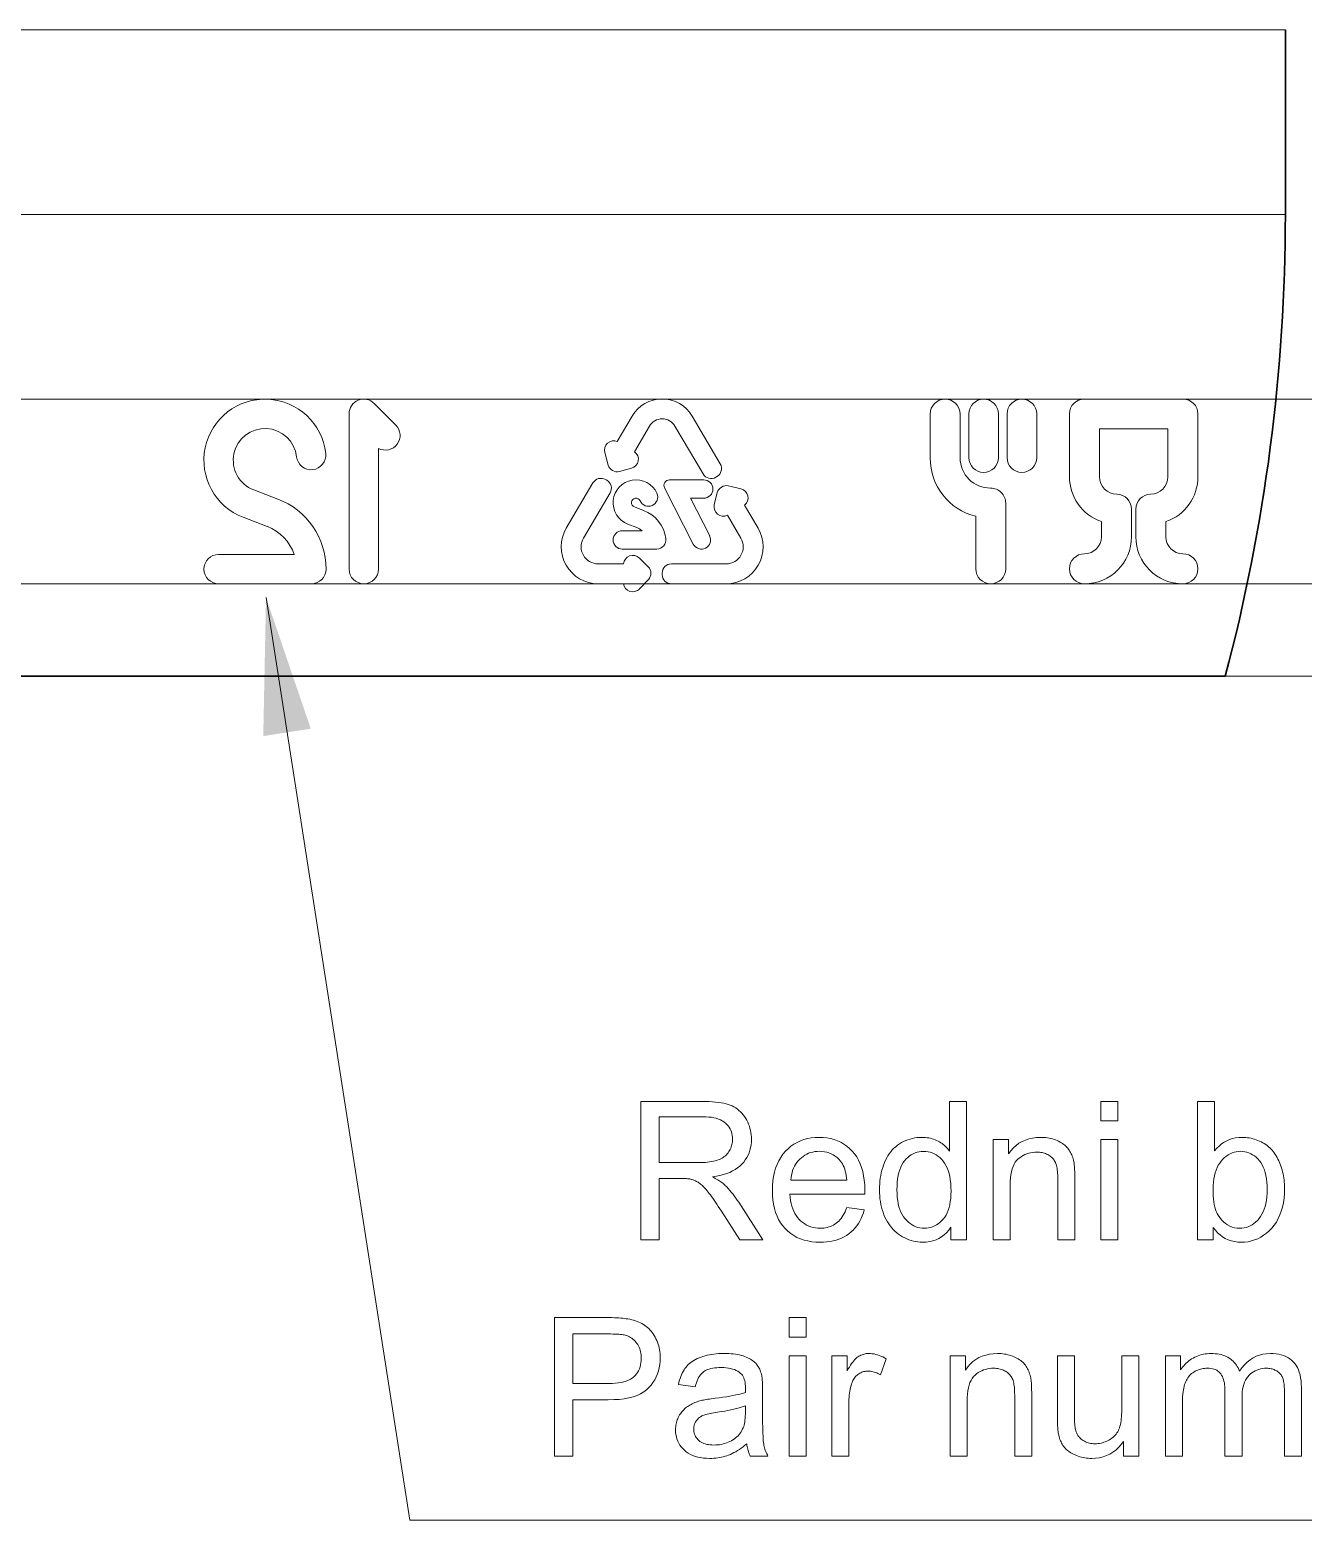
# Model space of a CAD drawing. Extents: x 0 to 297, y 0 to 420.
# Drawn here: x 240.19 to 267.77, y 109.93 to 142.21 of the extents above; entities that cross this region are included whole.
import ezdxf

# ---------------------------------------------------------------- set-up
doc = ezdxf.new("R2010")
doc.units = 0

msp = doc.modelspace()

# ---------------------------------------------------------------- linework, layer by layer
at = {"color": 7, "lineweight": 13}
for p, q in [((263.143, 142.208), (198.038, 142.208)), ((263.143, 138.208), (198.038, 138.208)), ((208.903, 134.208), (270.316, 134.208)), ((199.509, 130.208), (271.429, 130.208))]:
    msp.add_line(p, q, dxfattribs=at)
at = {"color": 7, "lineweight": 13, "ltscale": 0.10612}
for p, q in [((267.388, 142.208), (263.143, 142.208)), ((267.388, 138.208), (263.143, 138.208))]:
    msp.add_line(p, q, dxfattribs=at)
at = {"color": 7, "lineweight": 30, "ltscale": 0.1}
msp.add_line((267.388, 138.208), (267.388, 142.208), dxfattribs=at)
at = {"color": 7, "lineweight": 13, "ltscale": 0.016542}
msp.add_line((247.654, 134.115), (248.122, 133.647), dxfattribs=at)
at = {"color": 7, "lineweight": 13, "ltscale": 0.026785}
for p in [(263.032, 134.208), (265.175, 134.208)]:
    msp.add_line(p, (264.103, 134.208), dxfattribs=at)
at = {"color": 7, "lineweight": 13, "ltscale": 0.084102}
msp.add_line((247.111, 130.526), (247.111, 133.89), dxfattribs=at)
at = {"color": 7, "lineweight": 13, "ltscale": 0.016057}
msp.add_line((252.918, 133.288), (253.243, 133.842), dxfattribs=at)
at = {"color": 7, "lineweight": 13, "ltscale": 0.030061}
for p, q in [((255.149, 132.806), (254.539, 133.842)), ((254.777, 132.587), (254.167, 133.623))]:
    msp.add_line(p, q, dxfattribs=at)
at = {"color": 7, "lineweight": 13, "ltscale": 0.023697}
msp.add_line((259.695, 133.883), (259.695, 132.935), dxfattribs=at)
at = {"color": 7, "lineweight": 13, "ltscale": 0.023737}
msp.add_line((260.345, 132.934), (260.345, 133.883), dxfattribs=at)
at = {"color": 7, "lineweight": 13, "ltscale": 0.023682}
for p, q in [((260.533, 132.941), (260.533, 133.888)), ((261.174, 132.941), (261.174, 133.888)), ((261.362, 132.941), (261.362, 133.888)), ((262.003, 132.941), (262.003, 133.888))]:
    msp.add_line(p, q, dxfattribs=at)
at = {"color": 7, "lineweight": 13, "ltscale": 0.03401}
for p, q in [((262.712, 133.888), (262.712, 132.528)), ((265.495, 132.528), (265.495, 133.888))]:
    msp.add_line(p, q, dxfattribs=at)
at = {"color": 7, "lineweight": 13, "ltscale": 0.016077}
msp.add_line((253.289, 133.069), (253.615, 133.623), dxfattribs=at)
at = {"color": 7, "lineweight": 13, "ltscale": 0.02588}
for p, q in [((263.362, 132.528), (263.362, 133.563)), ((264.845, 132.528), (264.845, 133.563))]:
    msp.add_line(p, q, dxfattribs=at)
at = {"color": 7, "lineweight": 13, "ltscale": 0.018535}
for q in [(263.362, 133.563), (264.845, 133.563)]:
    msp.add_line((264.103, 133.563), q, dxfattribs=at)
at = {"color": 7, "lineweight": 13, "ltscale": 0.065396}
msp.add_line((247.747, 130.526), (247.747, 133.142), dxfattribs=at)
at = {"color": 7, "lineweight": 13, "ltscale": 0.006993}
msp.add_line((252.647, 133.05), (252.722, 132.781), dxfattribs=at)
at = {"color": 7, "lineweight": 13, "ltscale": 0.00674}
msp.add_line((253.227, 132.71), (252.966, 132.641), dxfattribs=at)
at = {"color": 7, "lineweight": 13, "ltscale": 0.028417}
msp.add_line((251.815, 131.415), (252.391, 132.395), dxfattribs=at)
at = {"color": 7, "lineweight": 13, "ltscale": 0.00077017}
msp.add_line((252.692, 132.45), (252.666, 132.466), dxfattribs=at)
at = {"color": 7, "lineweight": 13, "ltscale": 0.018585}
msp.add_line((254.791, 132.46), (254.048, 132.46), dxfattribs=at)
at = {"color": 7, "lineweight": 13, "ltscale": 0.000737522}
msp.add_line((255.078, 132.532), (255.053, 132.517), dxfattribs=at)
at = {"color": 7, "lineweight": 13, "ltscale": 0.013963}
for p, q in [((245.566, 132.044), (245.044, 132.243)), ((245.339, 131.45), (244.818, 131.649))]:
    msp.add_line(p, q, dxfattribs=at)
at = {"color": 7, "lineweight": 13, "ltscale": 0.028418}
msp.add_line((252.186, 131.197), (252.763, 132.176), dxfattribs=at)
at = {"color": 7, "lineweight": 13, "ltscale": 0.034206}
msp.add_line((253.941, 132.287), (254.565, 131.069), dxfattribs=at)
at = {"color": 7, "lineweight": 13, "ltscale": 0.022791}
msp.add_line((254.504, 132.062), (254.92, 131.25), dxfattribs=at)
at = {"color": 7, "lineweight": 13, "ltscale": 0.007169}
msp.add_line((254.791, 132.062), (254.504, 132.062), dxfattribs=at)
at = {"color": 7, "lineweight": 13, "ltscale": 0.006743}
msp.add_line((255.019, 131.922), (255.085, 132.183), dxfattribs=at)
at = {"color": 7, "lineweight": 13, "ltscale": 0.006992}
msp.add_line((255.598, 132.265), (255.325, 132.329), dxfattribs=at)
at = {"color": 7, "lineweight": 13, "ltscale": 0.005236}
for p, q in [((253.485, 131.798), (253.29, 131.873)), ((253.343, 131.426), (253.148, 131.5))]:
    msp.add_line(p, q, dxfattribs=at)
at = {"color": 7, "lineweight": 13, "ltscale": 0.01442}
msp.add_line((255.968, 131.415), (255.675, 131.912), dxfattribs=at)
at = {"color": 7, "lineweight": 13, "ltscale": 0.035569}
msp.add_line((261.332, 131.956), (261.332, 130.533), dxfattribs=at)
at = {"color": 7, "lineweight": 13, "ltscale": 0.015001}
for p, q in [((264.055, 131.828), (264.055, 131.228)), ((264.152, 131.828), (264.152, 131.228))]:
    msp.add_line(p, q, dxfattribs=at)
at = {"color": 7, "lineweight": 13, "ltscale": 0.014426}
msp.add_line((255.596, 131.197), (255.303, 131.694), dxfattribs=at)
at = {"color": 7, "lineweight": 13, "ltscale": 0.028414}
msp.add_line((260.682, 131.67), (260.682, 130.533), dxfattribs=at)
at = {"color": 7, "lineweight": 13, "ltscale": 0.008167}
for p, q in [((263.405, 131.554), (263.405, 131.228)), ((264.802, 131.554), (264.802, 131.228))]:
    msp.add_line(p, q, dxfattribs=at)
at = {"color": 7, "lineweight": 13, "ltscale": 0.010677}
msp.add_line((253.028, 131.359), (253.455, 131.359), dxfattribs=at)
at = {"color": 7, "lineweight": 13, "ltscale": 0.040952}
msp.add_line((244.285, 130.844), (245.923, 130.844), dxfattribs=at)
at = {"color": 7, "lineweight": 13, "ltscale": 0.018667}
msp.add_line((253.774, 130.96), (253.028, 130.96), dxfattribs=at)
at = {"color": 7, "lineweight": 13, "ltscale": 0.006731}
msp.add_line((253.397, 130.767), (253.588, 130.577), dxfattribs=at)
at = {"color": 7, "lineweight": 13, "ltscale": 0.013781}
msp.add_line((253.056, 130.639), (252.505, 130.639), dxfattribs=at)
at = {"color": 7, "lineweight": 13, "ltscale": 0.000770187}
msp.add_line((253.891, 130.408), (253.891, 130.439), dxfattribs=at)
at = {"color": 7, "lineweight": 13, "ltscale": 0.029653}
for p, q in [((255.277, 130.639), (254.091, 130.639)), ((255.277, 130.208), (254.091, 130.208))]:
    msp.add_line(p, q, dxfattribs=at)
at = {"color": 7, "lineweight": 13, "ltscale": 0.050214}
msp.add_line((246.293, 130.208), (244.285, 130.208), dxfattribs=at)
at = {"color": 7, "lineweight": 13, "ltscale": 0.013762}
msp.add_line((253.055, 130.208), (252.505, 130.208), dxfattribs=at)
at = {"color": 7, "lineweight": 13, "ltscale": 0.006969}
msp.add_line((253.398, 130.096), (253.591, 130.297), dxfattribs=at)
at = {"color": 7, "lineweight": 30}
msp.add_line((199.338, 128.208), (266.088, 128.208), dxfattribs=at)
at = {"color": 5, "lineweight": 13, "ltscale": 0.328941}
msp.add_line((266.088, 128.208), (279.246, 128.208), dxfattribs=at)
at = {"color": 7, "lineweight": 13}
msp.add_lwpolyline([(245.311, 129.909), (248.425, 109.925), (274.062, 109.925)], dxfattribs=at)
for points in [[(253.426, 115.995), (253.426, 118.995), (254.756, 118.995), (254.835, 118.995), (254.909, 118.992), (254.98, 118.988), (255.047, 118.982), (255.109, 118.975), (255.169, 118.966), (255.224, 118.956), (255.275, 118.944), (255.323, 118.93), (255.366, 118.915), (255.407, 118.897), (255.446, 118.877), (255.484, 118.855), (255.52, 118.83), (255.554, 118.803), (255.587, 118.773), (255.617, 118.741), (255.647, 118.706), (255.674, 118.669), (255.7, 118.629), (255.724, 118.588), (255.745, 118.545), (255.764, 118.502), (255.78, 118.458), (255.793, 118.414), (255.805, 118.368), (255.813, 118.322), (255.82, 118.274), (255.823, 118.226), (255.825, 118.177), (255.823, 118.114), (255.816, 118.053), (255.806, 117.994), (255.792, 117.937), (255.773, 117.883), (255.75, 117.83), (255.723, 117.779), (255.692, 117.73), (255.657, 117.683), (255.618, 117.639), (255.574, 117.596), (255.526, 117.557), (255.474, 117.522), (255.417, 117.489), (255.355, 117.46), (255.289, 117.433), (255.218, 117.41), (255.143, 117.39), (255.064, 117.374), (254.98, 117.36), (255.01, 117.345), (255.04, 117.33), (255.067, 117.315), (255.093, 117.3), (255.118, 117.285), (255.141, 117.27), (255.163, 117.255), (255.183, 117.24), (255.202, 117.226), (255.219, 117.211), (255.254, 117.178), (255.288, 117.144), (255.322, 117.108), (255.355, 117.07), (255.388, 117.031), (255.421, 116.991), (255.453, 116.948), (255.485, 116.904), (255.517, 116.859), (255.548, 116.812), (256.07, 115.995), (255.571, 115.995), (255.174, 116.62), (255.14, 116.672), (255.107, 116.722), (255.075, 116.77), (255.045, 116.815), (255.015, 116.858), (254.987, 116.898), (254.961, 116.936), (254.935, 116.971), (254.911, 117.003), (254.887, 117.033), (254.865, 117.061), (254.843, 117.087), (254.822, 117.111), (254.801, 117.134), (254.781, 117.155), (254.761, 117.174), (254.741, 117.191), (254.722, 117.207), (254.704, 117.221), (254.686, 117.233), (254.668, 117.245), (254.65, 117.255), (254.632, 117.265), (254.614, 117.274), (254.596, 117.282), (254.578, 117.29), (254.56, 117.297), (254.541, 117.303), (254.523, 117.308), (254.505, 117.313), (254.49, 117.316), (254.474, 117.318), (254.457, 117.321), (254.437, 117.322), (254.416, 117.324), (254.393, 117.325), (254.368, 117.326), (254.342, 117.327), (254.314, 117.327), (254.284, 117.328), (253.823, 117.328), (253.823, 115.995)], [(260.141, 115.995), (260.141, 116.27), (260.097, 116.208), (260.05, 116.153), (259.999, 116.105), (259.944, 116.063), (259.885, 116.027), (259.823, 115.998), (259.756, 115.975), (259.685, 115.959), (259.611, 115.949), (259.533, 115.946), (259.481, 115.948), (259.43, 115.952), (259.381, 115.959), (259.332, 115.969), (259.283, 115.982), (259.236, 115.998), (259.189, 116.016), (259.144, 116.038), (259.099, 116.062), (259.055, 116.089), (259.012, 116.119), (258.972, 116.151), (258.933, 116.186), (258.896, 116.222), (258.862, 116.261), (258.829, 116.302), (258.798, 116.346), (258.769, 116.391), (258.742, 116.439), (258.717, 116.49), (258.695, 116.542), (258.674, 116.595), (258.656, 116.651), (258.641, 116.707), (258.627, 116.766), (258.617, 116.825), (258.608, 116.887), (258.602, 116.95), (258.599, 117.014), (258.598, 117.08), (258.599, 117.144), (258.602, 117.208), (258.607, 117.27), (258.615, 117.331), (258.625, 117.39), (258.637, 117.449), (258.651, 117.506), (258.667, 117.562), (258.685, 117.617), (258.706, 117.67), (258.729, 117.722), (258.754, 117.771), (258.781, 117.818), (258.81, 117.863), (258.842, 117.904), (258.875, 117.944), (258.911, 117.981), (258.949, 118.015), (258.989, 118.047), (259.031, 118.077), (259.075, 118.103), (259.12, 118.127), (259.166, 118.149), (259.213, 118.167), (259.261, 118.182), (259.31, 118.195), (259.36, 118.205), (259.411, 118.212), (259.463, 118.216), (259.516, 118.218), (259.555, 118.217), (259.593, 118.214), (259.63, 118.21), (259.667, 118.204), (259.702, 118.197), (259.737, 118.188), (259.77, 118.177), (259.803, 118.165), (259.835, 118.151), (259.866, 118.135), (259.896, 118.118), (259.925, 118.1), (259.953, 118.081), (259.98, 118.061), (260.005, 118.039), (260.03, 118.017), (260.053, 117.994), (260.075, 117.97), (260.096, 117.945), (260.116, 117.919), (260.116, 118.995), (260.482, 118.995), (260.482, 115.995)], [(263.394, 118.572), (263.394, 118.995), (263.763, 118.995), (263.763, 118.572)], [(265.827, 115.995), (265.486, 115.995), (265.486, 118.995), (265.854, 118.995), (265.854, 117.925), (265.902, 117.981), (265.952, 118.03), (266.006, 118.074), (266.061, 118.112), (266.12, 118.145), (266.18, 118.171), (266.244, 118.191), (266.31, 118.206), (266.378, 118.215), (266.45, 118.218), (266.489, 118.217), (266.529, 118.215), (266.568, 118.21), (266.607, 118.205), (266.645, 118.198), (266.682, 118.189), (266.72, 118.178), (266.757, 118.166), (266.793, 118.152), (266.829, 118.137), (266.864, 118.12), (266.898, 118.102), (266.931, 118.083), (266.962, 118.062), (266.992, 118.04), (267.021, 118.016), (267.049, 117.992), (267.075, 117.966), (267.1, 117.938), (267.124, 117.91), (267.146, 117.88), (267.168, 117.849), (267.189, 117.817), (267.208, 117.783), (267.227, 117.748), (267.245, 117.712), (267.261, 117.675), (267.277, 117.637), (267.291, 117.597), (267.305, 117.557), (267.317, 117.515), (267.328, 117.473), (267.338, 117.43), (267.347, 117.387), (267.354, 117.343), (267.36, 117.298), (267.365, 117.253), (267.368, 117.208), (267.37, 117.162), (267.37, 117.115), (267.368, 117.006), (267.359, 116.901), (267.346, 116.802), (267.326, 116.708), (267.301, 116.62), (267.271, 116.536), (267.235, 116.457), (267.194, 116.383), (267.147, 116.315), (267.094, 116.251), (267.038, 116.193), (266.979, 116.141), (266.918, 116.096), (266.855, 116.056), (266.79, 116.022), (266.723, 115.995), (266.653, 115.974), (266.581, 115.958), (266.507, 115.949), (266.431, 115.946), (266.356, 115.949), (266.284, 115.959), (266.215, 115.975), (266.15, 115.998), (266.088, 116.027), (266.029, 116.062), (265.974, 116.104), (265.922, 116.152), (265.873, 116.206), (265.827, 116.268)], [(253.823, 117.671), (254.677, 117.671), (254.73, 117.672), (254.781, 117.674), (254.829, 117.676), (254.875, 117.68), (254.919, 117.685), (254.961, 117.692), (255, 117.699), (255.036, 117.707), (255.07, 117.717), (255.102, 117.728), (255.132, 117.74), (255.161, 117.753), (255.188, 117.767), (255.213, 117.783), (255.237, 117.801), (255.26, 117.819), (255.281, 117.84), (255.301, 117.861), (255.319, 117.884), (255.336, 117.908), (255.351, 117.933), (255.364, 117.958), (255.376, 117.984), (255.387, 118.01), (255.395, 118.037), (255.403, 118.064), (255.408, 118.092), (255.412, 118.12), (255.415, 118.148), (255.415, 118.177), (255.414, 118.219), (255.409, 118.259), (255.402, 118.298), (255.391, 118.335), (255.377, 118.371), (255.36, 118.405), (255.34, 118.438), (255.317, 118.469), (255.29, 118.499), (255.261, 118.527), (255.228, 118.553), (255.192, 118.576), (255.152, 118.597), (255.109, 118.614), (255.062, 118.63), (255.011, 118.642), (254.957, 118.652), (254.899, 118.658), (254.838, 118.662), (254.773, 118.664), (253.823, 118.664)], [(257.887, 116.695), (258.268, 116.648), (258.249, 116.583), (258.226, 116.521), (258.2, 116.461), (258.171, 116.405), (258.14, 116.352), (258.105, 116.302), (258.067, 116.254), (258.026, 116.21), (257.982, 116.169), (257.935, 116.13), (257.884, 116.095), (257.832, 116.064), (257.776, 116.036), (257.718, 116.013), (257.657, 115.992), (257.594, 115.976), (257.527, 115.963), (257.458, 115.954), (257.387, 115.948), (257.312, 115.946), (257.219, 115.949), (257.13, 115.958), (257.044, 115.973), (256.963, 115.993), (256.885, 116.02), (256.811, 116.052), (256.742, 116.09), (256.676, 116.134), (256.614, 116.184), (256.556, 116.24), (256.503, 116.301), (256.456, 116.367), (256.414, 116.437), (256.378, 116.513), (256.347, 116.593), (256.322, 116.677), (256.302, 116.767), (256.288, 116.861), (256.28, 116.96), (256.277, 117.064), (256.28, 117.171), (256.288, 117.273), (256.302, 117.371), (256.322, 117.463), (256.348, 117.551), (256.379, 117.633), (256.415, 117.711), (256.458, 117.784), (256.506, 117.852), (256.559, 117.915), (256.617, 117.972), (256.679, 118.024), (256.744, 118.069), (256.812, 118.109), (256.884, 118.142), (256.959, 118.169), (257.037, 118.19), (257.119, 118.206), (257.204, 118.215), (257.292, 118.218), (257.378, 118.215), (257.46, 118.206), (257.539, 118.191), (257.615, 118.17), (257.688, 118.144), (257.758, 118.111), (257.824, 118.072), (257.887, 118.028), (257.947, 117.977), (258.004, 117.921), (258.057, 117.859), (258.104, 117.793), (258.145, 117.721), (258.181, 117.645), (258.211, 117.564), (258.236, 117.478), (258.255, 117.387), (258.269, 117.292), (258.278, 117.191), (258.28, 117.086), (258.28, 117.079), (258.28, 117.072), (258.28, 117.063), (258.28, 117.055), (258.28, 117.045), (258.28, 117.035), (258.279, 117.024), (258.279, 117.013), (258.279, 117.001), (258.278, 116.988), (256.658, 116.988), (256.663, 116.918), (256.672, 116.851), (256.684, 116.788), (256.7, 116.728), (256.718, 116.672), (256.74, 116.619), (256.765, 116.569), (256.794, 116.522), (256.825, 116.479), (256.86, 116.439), (256.897, 116.403), (256.937, 116.371), (256.978, 116.342), (257.02, 116.318), (257.065, 116.297), (257.111, 116.28), (257.159, 116.266), (257.209, 116.257), (257.261, 116.251), (257.314, 116.249), (257.354, 116.25), (257.393, 116.253), (257.431, 116.259), (257.467, 116.266), (257.502, 116.276), (257.536, 116.287), (257.569, 116.301), (257.601, 116.317), (257.631, 116.335), (257.66, 116.356), (257.688, 116.378), (257.715, 116.403), (257.741, 116.431), (257.765, 116.461), (257.789, 116.494), (257.811, 116.529), (257.832, 116.567), (257.852, 116.607), (257.87, 116.65)], [(261.061, 115.995), (261.061, 118.169), (261.393, 118.169), (261.393, 117.86), (261.443, 117.928), (261.497, 117.989), (261.556, 118.042), (261.618, 118.089), (261.686, 118.128), (261.757, 118.16), (261.832, 118.186), (261.912, 118.203), (261.996, 118.214), (262.085, 118.218), (262.124, 118.217), (262.162, 118.215), (262.2, 118.211), (262.237, 118.206), (262.273, 118.2), (262.309, 118.192), (262.344, 118.183), (262.379, 118.173), (262.413, 118.161), (262.446, 118.147), (262.478, 118.133), (262.508, 118.117), (262.537, 118.101), (262.564, 118.084), (262.59, 118.066), (262.614, 118.047), (262.636, 118.027), (262.656, 118.006), (262.675, 117.984), (262.692, 117.962), (262.708, 117.939), (262.723, 117.914), (262.737, 117.889), (262.75, 117.863), (262.762, 117.837), (262.773, 117.809), (262.783, 117.78), (262.792, 117.751), (262.8, 117.721), (262.807, 117.69), (262.811, 117.668), (262.814, 117.643), (262.817, 117.615), (262.82, 117.583), (262.822, 117.549), (262.824, 117.512), (262.826, 117.471), (262.827, 117.428), (262.827, 117.381), (262.827, 117.332), (262.827, 115.995), (262.459, 115.995), (262.459, 117.317), (262.459, 117.361), (262.457, 117.403), (262.455, 117.442), (262.452, 117.479), (262.448, 117.514), (262.444, 117.547), (262.438, 117.577), (262.432, 117.605), (262.424, 117.631), (262.416, 117.654), (262.407, 117.676), (262.396, 117.697), (262.384, 117.717), (262.371, 117.736), (262.357, 117.754), (262.341, 117.772), (262.323, 117.788), (262.305, 117.804), (262.285, 117.818), (262.264, 117.832), (262.241, 117.845), (262.218, 117.856), (262.195, 117.866), (262.17, 117.875), (262.145, 117.882), (262.119, 117.888), (262.092, 117.893), (262.064, 117.896), (262.036, 117.898), (262.007, 117.898), (261.96, 117.897), (261.915, 117.893), (261.871, 117.885), (261.829, 117.875), (261.788, 117.861), (261.748, 117.845), (261.709, 117.825), (261.672, 117.803), (261.635, 117.777), (261.601, 117.749), (261.568, 117.717), (261.539, 117.679), (261.513, 117.635), (261.491, 117.587), (261.472, 117.533), (261.457, 117.473), (261.445, 117.409), (261.437, 117.339), (261.431, 117.263), (261.43, 117.182), (261.43, 115.995)], [(263.394, 115.995), (263.394, 118.169), (263.763, 118.169), (263.763, 115.995)], [(256.678, 117.291), (257.892, 117.291), (257.886, 117.344), (257.878, 117.395), (257.869, 117.443), (257.857, 117.488), (257.844, 117.531), (257.83, 117.57), (257.813, 117.607), (257.795, 117.642), (257.774, 117.673), (257.752, 117.702), (257.716, 117.742), (257.678, 117.779), (257.637, 117.811), (257.595, 117.838), (257.55, 117.862), (257.504, 117.881), (257.455, 117.896), (257.404, 117.906), (257.351, 117.913), (257.296, 117.915), (257.246, 117.913), (257.198, 117.908), (257.151, 117.9), (257.106, 117.888), (257.062, 117.872), (257.021, 117.854), (256.98, 117.832), (256.942, 117.806), (256.905, 117.777), (256.869, 117.745), (256.836, 117.71), (256.806, 117.672), (256.78, 117.633), (256.756, 117.591), (256.735, 117.547), (256.717, 117.5), (256.703, 117.451), (256.692, 117.4), (256.683, 117.346)], [(258.976, 117.08), (258.978, 116.999), (258.983, 116.921), (258.992, 116.848), (259.004, 116.78), (259.02, 116.715), (259.039, 116.655), (259.062, 116.599), (259.089, 116.547), (259.119, 116.499), (259.152, 116.456), (259.188, 116.417), (259.225, 116.381), (259.263, 116.35), (259.303, 116.324), (259.344, 116.301), (259.386, 116.282), (259.43, 116.268), (259.474, 116.257), (259.52, 116.251), (259.568, 116.249), (259.615, 116.251), (259.661, 116.257), (259.706, 116.267), (259.749, 116.281), (259.791, 116.298), (259.831, 116.32), (259.87, 116.346), (259.907, 116.375), (259.943, 116.409), (259.978, 116.447), (260.01, 116.488), (260.039, 116.534), (260.064, 116.584), (260.086, 116.638), (260.104, 116.696), (260.12, 116.758), (260.131, 116.825), (260.14, 116.895), (260.145, 116.97), (260.147, 117.049), (260.145, 117.136), (260.14, 117.218), (260.131, 117.296), (260.119, 117.368), (260.104, 117.436), (260.085, 117.499), (260.062, 117.557), (260.037, 117.611), (260.007, 117.66), (259.975, 117.704), (259.94, 117.744), (259.903, 117.779), (259.864, 117.811), (259.824, 117.838), (259.783, 117.861), (259.74, 117.879), (259.695, 117.894), (259.649, 117.904), (259.601, 117.911), (259.551, 117.913), (259.503, 117.911), (259.456, 117.905), (259.411, 117.895), (259.368, 117.881), (259.326, 117.863), (259.286, 117.841), (259.247, 117.815), (259.21, 117.784), (259.175, 117.75), (259.141, 117.712), (259.11, 117.67), (259.082, 117.623), (259.057, 117.571), (259.035, 117.515), (259.017, 117.454), (259.002, 117.388), (258.991, 117.318), (258.983, 117.243), (258.978, 117.164)], [(265.823, 117.098), (265.824, 117.022), (265.828, 116.951), (265.833, 116.883), (265.84, 116.82), (265.85, 116.762), (265.862, 116.707), (265.875, 116.657), (265.891, 116.612), (265.91, 116.571), (265.93, 116.534), (265.966, 116.48), (266.004, 116.431), (266.045, 116.388), (266.089, 116.352), (266.134, 116.32), (266.183, 116.295), (266.233, 116.275), (266.287, 116.26), (266.342, 116.252), (266.4, 116.249), (266.448, 116.251), (266.494, 116.257), (266.539, 116.268), (266.583, 116.283), (266.626, 116.302), (266.667, 116.325), (266.706, 116.352), (266.745, 116.383), (266.782, 116.419), (266.818, 116.459), (266.851, 116.503), (266.881, 116.551), (266.908, 116.603), (266.931, 116.66), (266.95, 116.72), (266.966, 116.785), (266.978, 116.853), (266.987, 116.926), (266.992, 117.003), (266.994, 117.084), (266.992, 117.167), (266.987, 117.245), (266.979, 117.319), (266.967, 117.389), (266.952, 117.454), (266.933, 117.515), (266.911, 117.571), (266.886, 117.622), (266.857, 117.67), (266.825, 117.712), (266.791, 117.751), (266.755, 117.785), (266.717, 117.816), (266.679, 117.842), (266.639, 117.864), (266.597, 117.882), (266.554, 117.897), (266.51, 117.907), (266.464, 117.913), (266.417, 117.915), (266.369, 117.913), (266.323, 117.906), (266.278, 117.896), (266.234, 117.881), (266.192, 117.862), (266.151, 117.839), (266.111, 117.812), (266.072, 117.781), (266.035, 117.745), (265.999, 117.705), (265.966, 117.661), (265.936, 117.614), (265.91, 117.562), (265.887, 117.507), (265.867, 117.449), (265.852, 117.386), (265.839, 117.32), (265.83, 117.25), (265.825, 117.176)], [(251.558, 111.313), (251.558, 114.313), (252.69, 114.313), (252.748, 114.313), (252.803, 114.312), (252.856, 114.311), (252.906, 114.309), (252.953, 114.306), (252.997, 114.303), (253.039, 114.299), (253.077, 114.295), (253.113, 114.29), (253.146, 114.285), (253.189, 114.277), (253.232, 114.267), (253.272, 114.256), (253.311, 114.244), (253.349, 114.231), (253.385, 114.216), (253.42, 114.2), (253.454, 114.183), (253.486, 114.164), (253.516, 114.144), (253.546, 114.123), (253.574, 114.1), (253.601, 114.075), (253.627, 114.048), (253.651, 114.02), (253.675, 113.991), (253.697, 113.959), (253.718, 113.926), (253.738, 113.891), (253.757, 113.855), (253.774, 113.817), (253.79, 113.779), (253.803, 113.74), (253.815, 113.7), (253.825, 113.659), (253.833, 113.618), (253.84, 113.576), (253.844, 113.533), (253.847, 113.49), (253.848, 113.446), (253.845, 113.37), (253.838, 113.297), (253.826, 113.227), (253.809, 113.158), (253.787, 113.092), (253.76, 113.029), (253.729, 112.967), (253.692, 112.909), (253.651, 112.852), (253.604, 112.798), (253.552, 112.748), (253.491, 112.702), (253.423, 112.663), (253.347, 112.628), (253.263, 112.599), (253.171, 112.575), (253.071, 112.557), (252.963, 112.543), (252.848, 112.536), (252.724, 112.533), (251.955, 112.533), (251.955, 111.313)], [(256.639, 113.89), (256.639, 114.313), (257.008, 114.313), (257.008, 113.89)], [(251.955, 112.887), (252.731, 112.887), (252.805, 112.888), (252.876, 112.893), (252.941, 112.9), (253.003, 112.91), (253.06, 112.923), (253.112, 112.938), (253.16, 112.957), (253.203, 112.979), (253.242, 113.003), (253.277, 113.03), (253.308, 113.06), (253.335, 113.092), (253.359, 113.127), (253.38, 113.163), (253.398, 113.203), (253.413, 113.244), (253.424, 113.288), (253.432, 113.334), (253.437, 113.382), (253.439, 113.433), (253.438, 113.47), (253.435, 113.506), (253.43, 113.541), (253.423, 113.575), (253.415, 113.608), (253.404, 113.64), (253.392, 113.67), (253.378, 113.7), (253.362, 113.728), (253.343, 113.756), (253.324, 113.781), (253.303, 113.806), (253.281, 113.828), (253.258, 113.848), (253.233, 113.867), (253.208, 113.884), (253.181, 113.899), (253.153, 113.912), (253.123, 113.923), (253.093, 113.933), (253.071, 113.938), (253.046, 113.942), (253.017, 113.946), (252.985, 113.95), (252.95, 113.953), (252.911, 113.955), (252.869, 113.957), (252.824, 113.958), (252.775, 113.959), (252.722, 113.959), (251.955, 113.959)], [(255.724, 111.581), (255.684, 111.548), (255.643, 111.516), (255.603, 111.486), (255.563, 111.459), (255.524, 111.433), (255.484, 111.409), (255.445, 111.388), (255.407, 111.368), (255.368, 111.351), (255.33, 111.336), (255.292, 111.322), (255.254, 111.31), (255.214, 111.299), (255.175, 111.29), (255.134, 111.282), (255.093, 111.276), (255.052, 111.271), (255.01, 111.267), (254.967, 111.265), (254.924, 111.264), (254.854, 111.266), (254.788, 111.271), (254.724, 111.28), (254.664, 111.292), (254.608, 111.308), (254.554, 111.327), (254.504, 111.35), (254.457, 111.376), (254.414, 111.406), (254.374, 111.439), (254.337, 111.475), (254.305, 111.513), (254.276, 111.553), (254.251, 111.595), (254.23, 111.638), (254.212, 111.684), (254.199, 111.732), (254.189, 111.781), (254.183, 111.833), (254.181, 111.886), (254.182, 111.918), (254.184, 111.949), (254.188, 111.98), (254.193, 112.009), (254.2, 112.039), (254.208, 112.068), (254.217, 112.096), (254.228, 112.124), (254.24, 112.151), (254.254, 112.178), (254.269, 112.204), (254.285, 112.229), (254.302, 112.252), (254.319, 112.275), (254.338, 112.297), (254.357, 112.317), (254.378, 112.337), (254.399, 112.356), (254.421, 112.373), (254.444, 112.39), (254.468, 112.405), (254.493, 112.42), (254.518, 112.434), (254.543, 112.447), (254.569, 112.46), (254.596, 112.471), (254.624, 112.482), (254.652, 112.492), (254.68, 112.502), (254.709, 112.51), (254.732, 112.516), (254.757, 112.522), (254.784, 112.527), (254.814, 112.533), (254.845, 112.539), (254.879, 112.544), (254.915, 112.549), (254.954, 112.555), (254.994, 112.56), (255.037, 112.566), (255.124, 112.576), (255.206, 112.588), (255.283, 112.599), (255.356, 112.611), (255.424, 112.624), (255.487, 112.637), (255.546, 112.65), (255.6, 112.664), (255.649, 112.678), (255.694, 112.692), (255.694, 112.707), (255.694, 112.721), (255.695, 112.733), (255.695, 112.744), (255.695, 112.754), (255.695, 112.763), (255.696, 112.771), (255.696, 112.778), (255.696, 112.784), (255.696, 112.789), (255.695, 112.832), (255.692, 112.873), (255.686, 112.912), (255.679, 112.947), (255.67, 112.981), (255.658, 113.011), (255.645, 113.039), (255.629, 113.064), (255.611, 113.086), (255.591, 113.106), (255.562, 113.13), (255.529, 113.151), (255.494, 113.17), (255.457, 113.186), (255.416, 113.199), (255.373, 113.211), (255.327, 113.219), (255.278, 113.226), (255.226, 113.229), (255.172, 113.231), (255.121, 113.23), (255.073, 113.227), (255.028, 113.222), (254.986, 113.216), (254.946, 113.208), (254.909, 113.198), (254.875, 113.186), (254.843, 113.172), (254.814, 113.157), (254.788, 113.14), (254.764, 113.12), (254.741, 113.098), (254.72, 113.072), (254.699, 113.044), (254.681, 113.014), (254.663, 112.98), (254.646, 112.943), (254.631, 112.904), (254.618, 112.862), (254.605, 112.817), (254.245, 112.866), (254.255, 112.912), (254.267, 112.955), (254.28, 112.997), (254.294, 113.037), (254.31, 113.075), (254.327, 113.112), (254.345, 113.147), (254.364, 113.179), (254.385, 113.211), (254.407, 113.24), (254.43, 113.268), (254.456, 113.294), (254.483, 113.319), (254.513, 113.343), (254.544, 113.366), (254.578, 113.387), (254.613, 113.407), (254.651, 113.426), (254.69, 113.443), (254.732, 113.459), (254.775, 113.473), (254.82, 113.486), (254.866, 113.498), (254.913, 113.508), (254.962, 113.516), (255.012, 113.523), (255.063, 113.529), (255.116, 113.533), (255.17, 113.535), (255.225, 113.536), (255.28, 113.535), (255.332, 113.533), (255.383, 113.53), (255.431, 113.525), (255.477, 113.519), (255.521, 113.512), (255.564, 113.504), (255.604, 113.494), (255.642, 113.483), (255.677, 113.47), (255.711, 113.457), (255.743, 113.443), (255.773, 113.428), (255.802, 113.412), (255.828, 113.396), (255.853, 113.379), (255.876, 113.362), (255.897, 113.344), (255.916, 113.325), (255.933, 113.305), (255.949, 113.285), (255.964, 113.264), (255.978, 113.241), (255.991, 113.218), (256.003, 113.193), (256.014, 113.168), (256.024, 113.141), (256.033, 113.113), (256.041, 113.084), (256.048, 113.055), (256.051, 113.034), (256.054, 113.011), (256.057, 112.985), (256.06, 112.955), (256.062, 112.923), (256.063, 112.887), (256.065, 112.849), (256.065, 112.807), (256.066, 112.763), (256.066, 112.715), (256.066, 112.224), (256.066, 112.125), (256.067, 112.034), (256.068, 111.95), (256.07, 111.873), (256.072, 111.805), (256.075, 111.743), (256.078, 111.69), (256.081, 111.644), (256.085, 111.605), (256.09, 111.574), (256.095, 111.547), (256.101, 111.52), (256.108, 111.494), (256.116, 111.467), (256.125, 111.441), (256.135, 111.415), (256.145, 111.389), (256.157, 111.364), (256.169, 111.338), (256.183, 111.313), (255.798, 111.313), (255.787, 111.337), (255.777, 111.361), (255.767, 111.385), (255.759, 111.411), (255.751, 111.438), (255.744, 111.465), (255.738, 111.493), (255.733, 111.521), (255.728, 111.551)], [(256.639, 111.313), (256.639, 113.486), (257.008, 113.486), (257.008, 111.313)], [(257.564, 111.313), (257.564, 113.486), (257.896, 113.486), (257.896, 113.157), (257.921, 113.202), (257.946, 113.243), (257.97, 113.282), (257.994, 113.317), (258.018, 113.349), (258.041, 113.378), (258.064, 113.404), (258.086, 113.426), (258.108, 113.446), (258.13, 113.462), (258.152, 113.476), (258.174, 113.488), (258.196, 113.5), (258.219, 113.509), (258.243, 113.517), (258.267, 113.524), (258.291, 113.529), (258.316, 113.533), (258.341, 113.535), (258.366, 113.536), (258.404, 113.534), (258.441, 113.531), (258.479, 113.525), (258.516, 113.517), (258.554, 113.506), (258.592, 113.493), (258.63, 113.477), (258.668, 113.46), (258.706, 113.439), (258.745, 113.417), (258.618, 113.075), (258.591, 113.09), (258.564, 113.104), (258.537, 113.116), (258.51, 113.126), (258.483, 113.135), (258.456, 113.142), (258.429, 113.148), (258.402, 113.152), (258.375, 113.154), (258.348, 113.155), (258.324, 113.154), (258.301, 113.152), (258.278, 113.148), (258.255, 113.143), (258.233, 113.137), (258.212, 113.129), (258.191, 113.119), (258.17, 113.108), (258.15, 113.096), (258.131, 113.082), (258.112, 113.067), (258.095, 113.051), (258.078, 113.034), (258.063, 113.015), (258.049, 112.996), (258.035, 112.975), (258.023, 112.953), (258.012, 112.93), (258.003, 112.906), (257.994, 112.881), (257.982, 112.841), (257.972, 112.801), (257.963, 112.76), (257.955, 112.718), (257.948, 112.675), (257.942, 112.632), (257.938, 112.588), (257.935, 112.543), (257.933, 112.497), (257.932, 112.451), (257.932, 111.313)], [(260.128, 111.313), (260.128, 113.486), (260.46, 113.486), (260.46, 113.177), (260.51, 113.246), (260.564, 113.306), (260.623, 113.36), (260.685, 113.407), (260.752, 113.446), (260.824, 113.478), (260.899, 113.503), (260.979, 113.521), (261.063, 113.532), (261.151, 113.536), (261.19, 113.535), (261.229, 113.533), (261.266, 113.529), (261.304, 113.524), (261.34, 113.518), (261.376, 113.51), (261.411, 113.501), (261.445, 113.49), (261.479, 113.478), (261.513, 113.465), (261.545, 113.45), (261.575, 113.435), (261.604, 113.419), (261.631, 113.401), (261.657, 113.383), (261.68, 113.364), (261.703, 113.345), (261.723, 113.324), (261.742, 113.302), (261.759, 113.28), (261.775, 113.256), (261.79, 113.232), (261.804, 113.207), (261.817, 113.181), (261.829, 113.154), (261.84, 113.127), (261.85, 113.098), (261.859, 113.069), (261.867, 113.039), (261.874, 113.008), (261.878, 112.986), (261.881, 112.961), (261.884, 112.932), (261.887, 112.901), (261.889, 112.867), (261.891, 112.83), (261.892, 112.789), (261.893, 112.746), (261.894, 112.699), (261.894, 112.65), (261.894, 111.313), (261.526, 111.313), (261.526, 112.635), (261.525, 112.679), (261.524, 112.721), (261.522, 112.76), (261.519, 112.797), (261.515, 112.832), (261.51, 112.864), (261.505, 112.895), (261.498, 112.923), (261.491, 112.948), (261.483, 112.972), (261.474, 112.994), (261.463, 113.015), (261.451, 113.035), (261.438, 113.054), (261.423, 113.072), (261.407, 113.089), (261.39, 113.106), (261.372, 113.121), (261.352, 113.136), (261.33, 113.15), (261.308, 113.162), (261.285, 113.174), (261.261, 113.184), (261.237, 113.192), (261.212, 113.2), (261.185, 113.206), (261.159, 113.21), (261.131, 113.214), (261.103, 113.216), (261.074, 113.216), (261.027, 113.215), (260.982, 113.21), (260.938, 113.203), (260.896, 113.192), (260.854, 113.179), (260.814, 113.163), (260.776, 113.143), (260.738, 113.121), (260.702, 113.095), (260.667, 113.067), (260.635, 113.034), (260.606, 112.997), (260.58, 112.953), (260.558, 112.905), (260.539, 112.851), (260.524, 112.791), (260.512, 112.726), (260.503, 112.656), (260.498, 112.581), (260.497, 112.5), (260.497, 111.313)], [(263.883, 111.313), (263.883, 111.632), (263.831, 111.562), (263.775, 111.5), (263.715, 111.445), (263.651, 111.397), (263.584, 111.356), (263.513, 111.323), (263.439, 111.297), (263.361, 111.279), (263.279, 111.268), (263.194, 111.264), (263.156, 111.265), (263.118, 111.267), (263.081, 111.271), (263.044, 111.276), (263.008, 111.283), (262.972, 111.291), (262.937, 111.3), (262.902, 111.311), (262.868, 111.324), (262.835, 111.338), (262.802, 111.353), (262.771, 111.369), (262.742, 111.385), (262.715, 111.403), (262.689, 111.421), (262.665, 111.44), (262.643, 111.459), (262.623, 111.48), (262.604, 111.501), (262.587, 111.523), (262.571, 111.546), (262.557, 111.57), (262.543, 111.594), (262.53, 111.62), (262.518, 111.647), (262.507, 111.675), (262.497, 111.704), (262.488, 111.734), (262.48, 111.764), (262.473, 111.796), (262.469, 111.819), (262.465, 111.845), (262.462, 111.873), (262.459, 111.903), (262.457, 111.936), (262.454, 111.972), (262.453, 112.01), (262.452, 112.051), (262.451, 112.094), (262.451, 112.14), (262.451, 113.486), (262.819, 113.486), (262.819, 112.281), (262.819, 112.225), (262.82, 112.173), (262.821, 112.125), (262.823, 112.08), (262.825, 112.04), (262.827, 112.003), (262.83, 111.969), (262.834, 111.94), (262.837, 111.914), (262.842, 111.892), (262.849, 111.864), (262.859, 111.837), (262.87, 111.811), (262.882, 111.786), (262.896, 111.763), (262.911, 111.74), (262.929, 111.72), (262.947, 111.7), (262.967, 111.681), (262.989, 111.664), (263.012, 111.648), (263.036, 111.634), (263.061, 111.622), (263.088, 111.611), (263.115, 111.602), (263.143, 111.595), (263.173, 111.589), (263.203, 111.585), (263.235, 111.582), (263.267, 111.581), (263.3, 111.582), (263.333, 111.585), (263.365, 111.589), (263.397, 111.595), (263.428, 111.603), (263.459, 111.612), (263.489, 111.623), (263.52, 111.636), (263.549, 111.65), (263.578, 111.666), (263.607, 111.684), (263.633, 111.703), (263.658, 111.723), (263.681, 111.744), (263.703, 111.767), (263.722, 111.79), (263.74, 111.815), (263.757, 111.841), (263.771, 111.869), (263.784, 111.897), (263.796, 111.928), (263.806, 111.961), (263.815, 111.997), (263.823, 112.036), (263.829, 112.077), (263.835, 112.121), (263.839, 112.167), (263.842, 112.216), (263.844, 112.268), (263.844, 112.322), (263.844, 113.486), (264.213, 113.486), (264.213, 111.313)], [(264.79, 111.313), (264.79, 113.486), (265.119, 113.486), (265.119, 113.182), (265.141, 113.213), (265.163, 113.243), (265.187, 113.272), (265.212, 113.299), (265.239, 113.326), (265.266, 113.351), (265.296, 113.374), (265.326, 113.397), (265.358, 113.418), (265.392, 113.438), (265.426, 113.457), (265.461, 113.473), (265.498, 113.488), (265.535, 113.501), (265.573, 113.511), (265.612, 113.52), (265.652, 113.527), (265.693, 113.532), (265.735, 113.535), (265.778, 113.536), (265.826, 113.535), (265.871, 113.532), (265.915, 113.527), (265.958, 113.52), (265.998, 113.511), (266.037, 113.5), (266.074, 113.486), (266.109, 113.471), (266.143, 113.454), (266.174, 113.435), (266.204, 113.414), (266.232, 113.392), (266.259, 113.368), (266.283, 113.342), (266.306, 113.315), (266.327, 113.286), (266.346, 113.256), (266.363, 113.224), (266.379, 113.19), (266.392, 113.155), (266.445, 113.227), (266.502, 113.292), (266.561, 113.349), (266.623, 113.399), (266.689, 113.44), (266.758, 113.475), (266.829, 113.501), (266.904, 113.52), (266.982, 113.532), (267.063, 113.536), (267.127, 113.534), (267.187, 113.528), (267.244, 113.519), (267.298, 113.507), (267.349, 113.491), (267.398, 113.471), (267.443, 113.448), (267.485, 113.421), (267.524, 113.391), (267.561, 113.357), (267.594, 113.319), (267.623, 113.277), (267.649, 113.232), (267.672, 113.182), (267.691, 113.129), (267.707, 113.072), (267.719, 113.011), (267.728, 112.946), (267.733, 112.878), (267.735, 112.805), (267.735, 111.313), (267.368, 111.313), (267.368, 112.682), (267.368, 112.725), (267.367, 112.766), (267.365, 112.804), (267.363, 112.839), (267.359, 112.872), (267.355, 112.903), (267.351, 112.931), (267.345, 112.957), (267.339, 112.98), (267.333, 113), (267.325, 113.02), (267.316, 113.038), (267.306, 113.055), (267.295, 113.072), (267.282, 113.088), (267.269, 113.103), (267.254, 113.118), (267.238, 113.132), (267.221, 113.145), (267.203, 113.157), (267.183, 113.168), (267.164, 113.178), (267.143, 113.187), (267.122, 113.195), (267.1, 113.202), (267.078, 113.207), (267.055, 113.211), (267.031, 113.214), (267.007, 113.216), (266.982, 113.216), (266.937, 113.215), (266.893, 113.21), (266.851, 113.203), (266.811, 113.192), (266.772, 113.178), (266.735, 113.161), (266.699, 113.142), (266.665, 113.119), (266.632, 113.093), (266.601, 113.064), (266.572, 113.032), (266.546, 112.996), (266.524, 112.956), (266.504, 112.913), (266.487, 112.866), (266.474, 112.815), (266.463, 112.761), (266.456, 112.703), (266.451, 112.641), (266.45, 112.576), (266.45, 111.313), (266.081, 111.313), (266.081, 112.725), (266.08, 112.773), (266.078, 112.819), (266.073, 112.862), (266.067, 112.902), (266.059, 112.94), (266.049, 112.976), (266.037, 113.009), (266.024, 113.04), (266.008, 113.068), (265.991, 113.094), (265.972, 113.117), (265.951, 113.138), (265.927, 113.156), (265.901, 113.172), (265.872, 113.186), (265.842, 113.197), (265.809, 113.205), (265.774, 113.211), (265.736, 113.215), (265.696, 113.216), (265.666, 113.216), (265.635, 113.213), (265.605, 113.209), (265.576, 113.203), (265.547, 113.196), (265.518, 113.187), (265.49, 113.176), (265.463, 113.164), (265.436, 113.15), (265.409, 113.135), (265.383, 113.117), (265.359, 113.099), (265.336, 113.079), (265.315, 113.057), (265.295, 113.034), (265.277, 113.009), (265.26, 112.983), (265.244, 112.955), (265.23, 112.926), (265.218, 112.895), (265.206, 112.862), (265.196, 112.826), (265.187, 112.788), (265.18, 112.747), (265.173, 112.703), (265.168, 112.656), (265.164, 112.606), (265.161, 112.554), (265.159, 112.499), (265.158, 112.441), (265.158, 111.313)], [(255.694, 112.404), (255.652, 112.388), (255.605, 112.372), (255.555, 112.357), (255.501, 112.342), (255.443, 112.328), (255.381, 112.315), (255.315, 112.301), (255.245, 112.289), (255.17, 112.277), (255.092, 112.265), (255.048, 112.258), (255.007, 112.251), (254.968, 112.244), (254.932, 112.237), (254.898, 112.23), (254.867, 112.223), (254.839, 112.215), (254.814, 112.207), (254.791, 112.199), (254.771, 112.191), (254.752, 112.183), (254.735, 112.173), (254.718, 112.163), (254.702, 112.152), (254.687, 112.141), (254.673, 112.128), (254.66, 112.115), (254.648, 112.101), (254.636, 112.087), (254.626, 112.071), (254.616, 112.055), (254.607, 112.039), (254.599, 112.023), (254.593, 112.006), (254.587, 111.988), (254.583, 111.971), (254.579, 111.953), (254.576, 111.934), (254.575, 111.916), (254.574, 111.896), (254.575, 111.867), (254.579, 111.839), (254.584, 111.812), (254.592, 111.786), (254.602, 111.761), (254.615, 111.737), (254.629, 111.714), (254.646, 111.692), (254.665, 111.671), (254.686, 111.651), (254.709, 111.632), (254.735, 111.616), (254.762, 111.601), (254.792, 111.588), (254.823, 111.577), (254.857, 111.568), (254.893, 111.562), (254.93, 111.557), (254.97, 111.554), (255.012, 111.553), (255.054, 111.554), (255.096, 111.556), (255.136, 111.561), (255.175, 111.568), (255.213, 111.576), (255.251, 111.586), (255.287, 111.598), (255.323, 111.612), (255.357, 111.628), (255.391, 111.646), (255.423, 111.665), (255.454, 111.686), (255.482, 111.708), (255.509, 111.731), (255.535, 111.756), (255.558, 111.782), (255.58, 111.81), (255.6, 111.839), (255.618, 111.869), (255.634, 111.901), (255.646, 111.927), (255.656, 111.955), (255.665, 111.986), (255.672, 112.019), (255.679, 112.055), (255.684, 112.093), (255.688, 112.133), (255.691, 112.176), (255.693, 112.221), (255.694, 112.269)]]:
    msp.add_lwpolyline(points, close=True, dxfattribs=at)
at = {"color": 7, "lineweight": 30}
msp.add_arc((228.276, 138.208), 39.112, 345.1862, 360, dxfattribs=at)
at = {"color": 7, "lineweight": 13}
for centre, radius, start, end in [((245.289, 132.885), 1.323, 6.4074, 249.1141), ((247.429, 133.89), 0.318, 45, 180), ((253.891, 133.461), 0.752, 30.4882, 149.5118), ((260.02, 133.883), 0.325, 0, 180), ((260.853, 133.888), 0.32, 0, 180), ((261.682, 133.888), 0.32, 0, 180), ((263.032, 133.888), 0.32, 90, 180), ((265.175, 133.888), 0.32, 0, 90), ((253.891, 133.461), 0.32, 30.4882, 149.5118), ((245.289, 132.885), 0.687, 6.4074, 249.1141), ((247.897, 133.422), 0.318, 241.8684, 45), ((246.288, 132.997), 0.318, 186.4074, 6.4074), ((252.839, 133.104), 0.2, 66.9947, 195.6819), ((253.176, 132.904), 0.2, 284.8193, 55.5797), ((252.915, 132.835), 0.2, 195.6819, 284.8193), ((254.976, 132.704), 0.2, 300.4882, 30.4882), ((260.998, 132.934), 1.303, 180, 255.9733), ((260.998, 132.934), 0.653, 180, 270.5408), ((260.853, 132.941), 0.32, 180, 360), ((261.682, 132.941), 0.32, 180, 360), ((252.564, 132.293), 0.2, 59.5118, 149.5118), ((252.591, 132.278), 0.2, 329.5118, 59.5118), ((253.324, 131.964), 0.496, 24.2714, 249.1141), ((254.048, 132.341), 0.119, 90, 207.1056), ((254.95, 132.689), 0.2, 210.4882, 300.4882), ((254.791, 132.261), 0.199, 270, 90), ((263.742, 132.528), 1.03, 180, 250.9065), ((263.742, 132.528), 0.38, 180, 269.4332), ((264.465, 132.528), 0.38, 270.5668, 0), ((264.465, 132.528), 1.03, 289.0935, 0), ((244.987, 130.526), 1.624, 0, 69.1141), ((253.324, 131.964), 0.0977, 24.2714, 249.1141), ((253.595, 132.086), 0.199, 204.2714, 24.2714), ((255.279, 132.134), 0.2, 76.7213, 165.8601), ((255.552, 132.07), 0.2, 308.0019, 76.7213), ((261.007, 131.956), 0.325, 0, 90.5409), ((263.735, 131.828), 0.32, 0, 89.4332), ((264.472, 131.828), 0.32, 90.5668, 180), ((253.211, 131.079), 0.769, 8.1584, 69.1141), ((255.214, 131.873), 0.2, 165.8601, 296.5937), ((244.987, 130.526), 0.988, 18.7637, 69.1141), ((252.505, 131.009), 0.801, 149.5118, 270), ((253.211, 131.079), 0.371, 48.8782, 69.1141), ((255.277, 131.009), 0.801, 270, 30.4882), ((252.505, 131.009), 0.37, 149.5118, 270), ((253.028, 131.159), 0.199, 90, 270), ((253.774, 131.16), 0.2, 270, 8.1584), ((254.742, 131.159), 0.199, 207.1056, 27.1056), ((255.277, 131.009), 0.37, 270, 30.4882), ((263.035, 131.228), 0.37, 270.1285, 360), ((263.035, 131.228), 1.02, 270.1285, 360), ((265.171, 131.228), 1.02, 180, 269.8715), ((265.171, 131.228), 0.37, 180, 269.8715), ((244.285, 130.526), 0.318, 90, 270), ((253.256, 130.625), 0.2, 45.2237, 175.8718), ((263.037, 130.533), 0.325, 90.1285, 270.1285), ((265.17, 130.533), 0.325, 269.8715, 89.8715), ((246.293, 130.526), 0.318, 270, 360), ((247.429, 130.526), 0.318, 180, 360), ((253.447, 130.435), 0.2, 316.1693, 45.2237), ((254.091, 130.439), 0.2, 90, 180), ((261.007, 130.533), 0.325, 180, 360), ((253.254, 130.234), 0.2, 187.4808, 316.1693), ((254.091, 130.408), 0.2, 180, 270)]:
    msp.add_arc(centre, radius, start, end, dxfattribs=at)
msp.add_solid([(246.28, 127.07), (245.311, 129.909), (245.251, 126.909)], dxfattribs=at)

doc.saveas('drawing.dxf')
